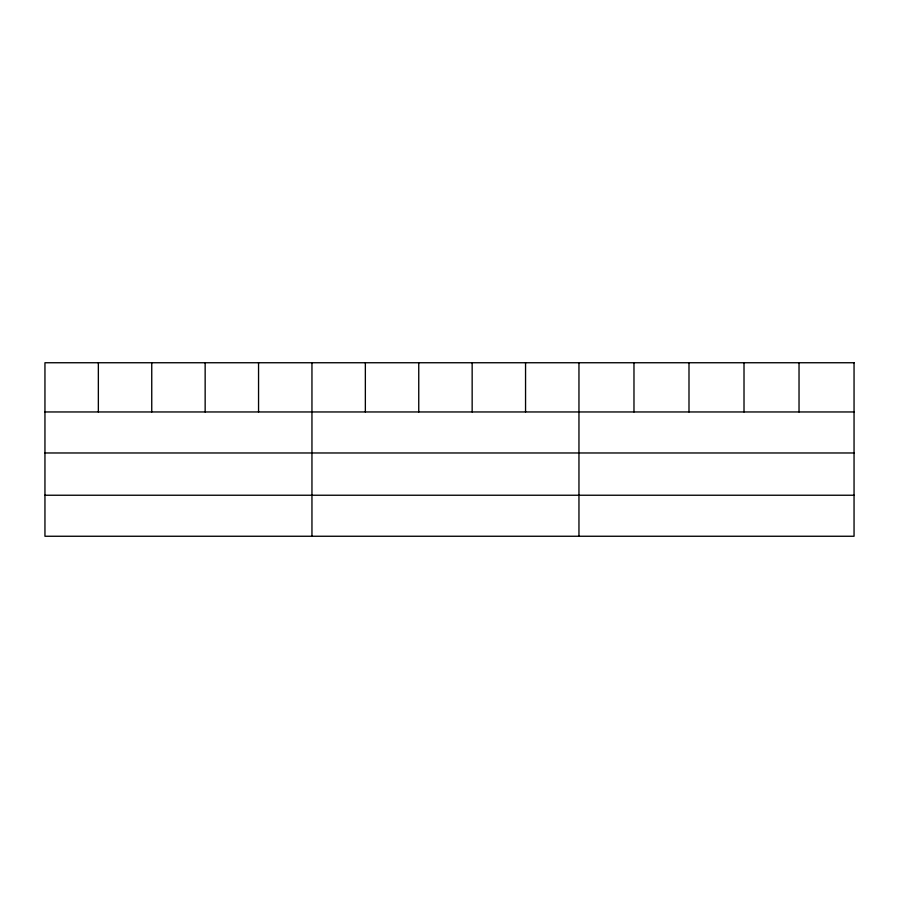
<?xml version="1.0" encoding="UTF-8"?>
<svg xmlns="http://www.w3.org/2000/svg" width="899" height="899" viewBox="0 0 899 899"><rect width="100%" height="100%" fill="white"/><g stroke="black" fill="none" stroke-linecap="round" stroke-linejoin="round"><path stroke-width="1.35" d="M44.95 411.956L854.05 411.956M44.95 452.972L854.05 452.972M44.95 495.237L854.05 495.237M799.031 362.747L799.031 411.956M744.012 362.747L744.012 411.956M688.994 362.747L688.994 411.956M633.975 362.747L633.975 411.956M578.956 362.747L578.956 536.254M525.555 362.747L525.555 411.956M472.155 362.747L472.155 411.956M418.754 362.747L418.754 411.956M365.354 362.747L365.354 411.956M311.953 362.747L311.953 536.254M258.552 362.747L258.552 411.956M205.152 362.747L205.152 411.956M151.751 362.747L151.751 411.956M98.351 362.747L98.351 411.956M854.05 362.747L44.95 362.747L44.95 536.254L854.05 536.254L854.05 362.747"/></g></svg>
